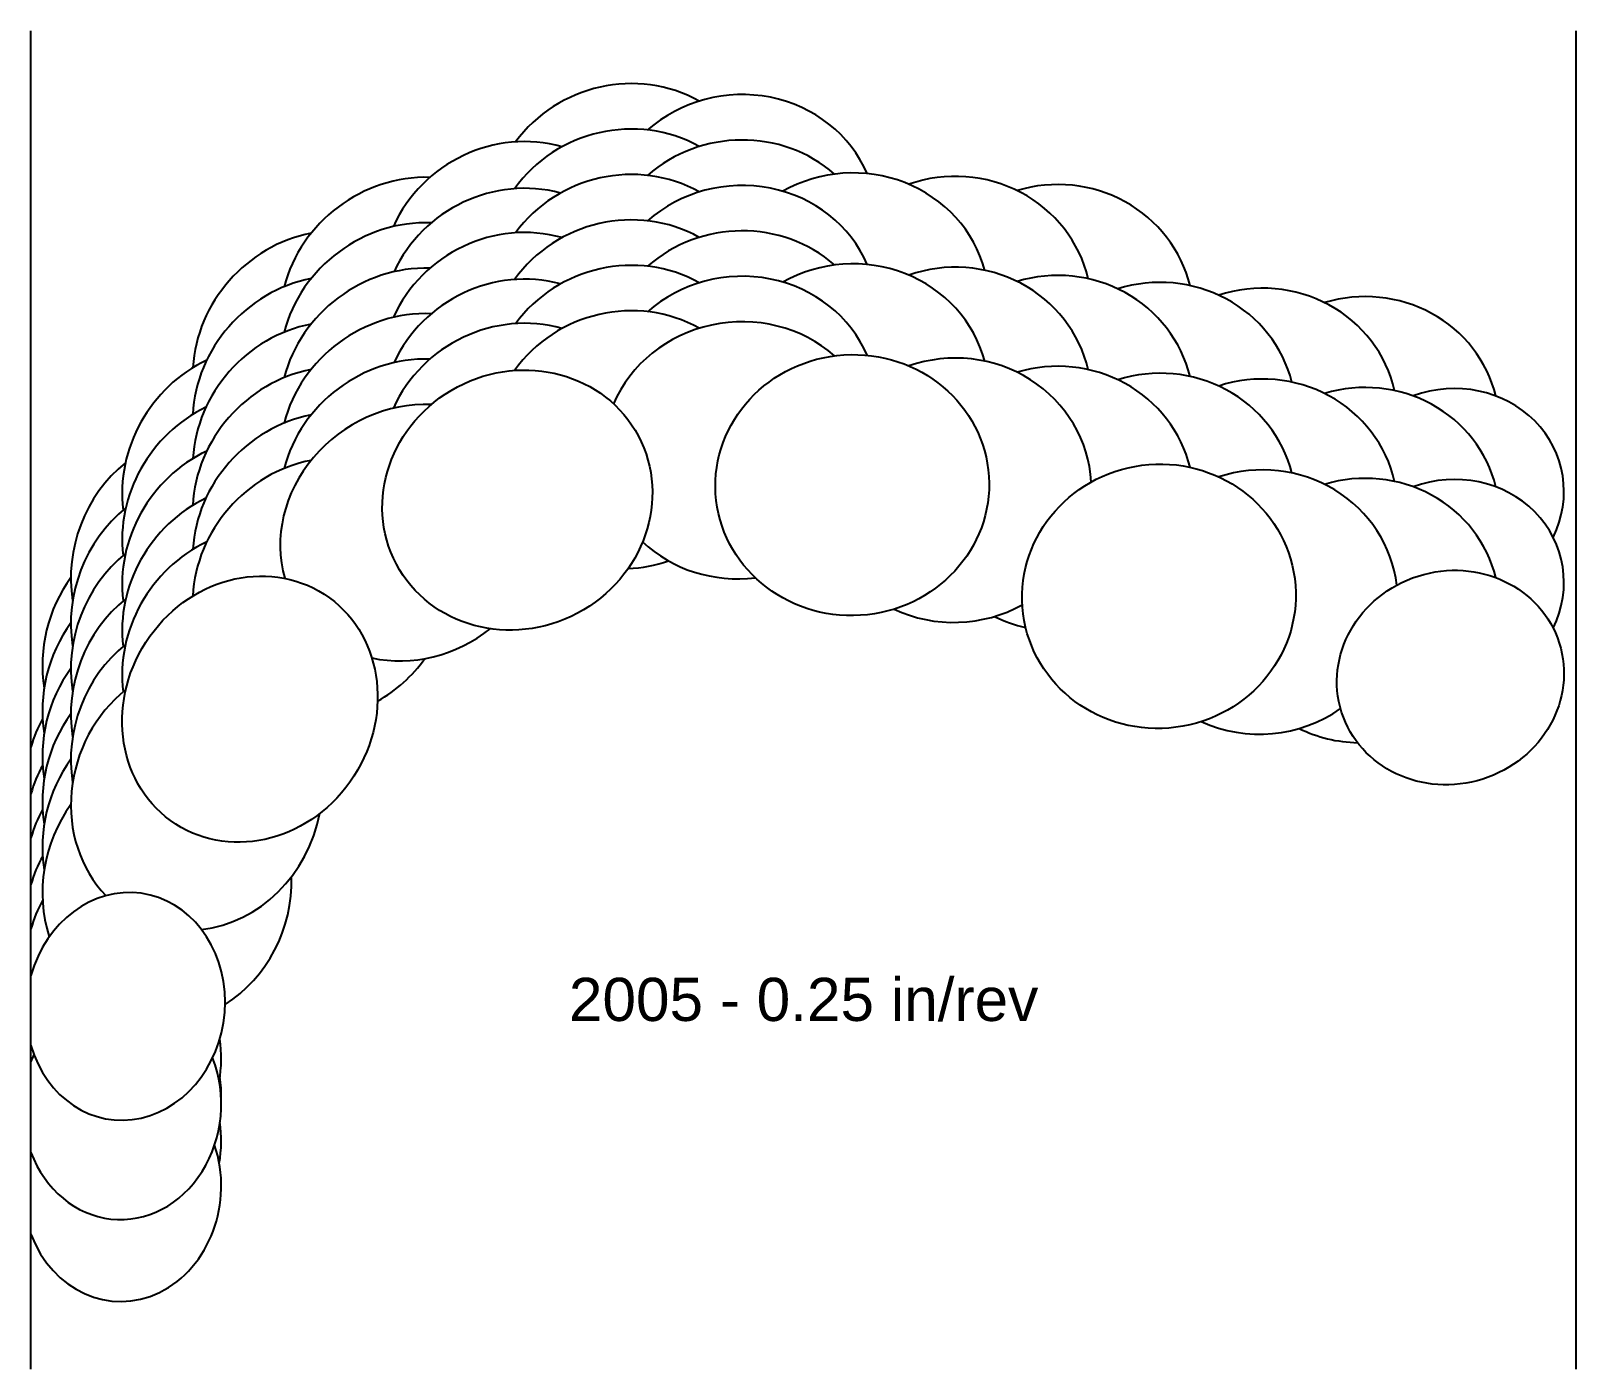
# Model space of a CAD drawing. Header units: inches. Extents: x -4.25 to 0, y -2.57 to 1.11.
import ezdxf
from ezdxf.enums import TextEntityAlignment as Align

# ---------------------------------------------------------------- set-up
doc = ezdxf.new("R2010")
doc.units = ezdxf.units.IN
doc.header["$MEASUREMENT"] = 0
for name, color, linetype, true_color in [('Blade_1', 30, 'Continuous', 0xff7f00), ('Blade_2', 7, 'Continuous', 0xcccc00), ('Blade_3', 7, 'Continuous', 0x00cc00), ('Blade_4', 7, 'Continuous', 0x00cccc), ('Blade_5', 7, 'Continuous', 0x0066cc), ('Blade_6', 190, 'Continuous', 0x7f00ff)]:
    doc.layers.add(name, color=color, linetype=linetype, true_color=true_color)
doc.layers.add('Gage_Line', color=7, linetype='Continuous')
doc.styles.get("Standard").update_dxf_attribs({"font": 'arial.ttf'})

msp = doc.modelspace()

# ---------------------------------------------------------------- linework, layer by layer
at = {"layer": 'Blade_1'}
for centre, major_axis, ratio, start_param, end_param in [((-1.9912, 0.3634), (0.3757, 0.0239), 0.953524, 6.472776, 8.324368), ((-2.9122, 0.3222), (0.3327, 0.1763), 0.935825, 7.06804, 8.542884), ((-1.9912, 0.1134), (0.3757, 0.0239), 0.953524, 6.472776, 8.324368), ((-2.9122, 0.0722), (0.3327, 0.1763), 0.935825, 7.06804, 8.542884), ((-1.1478, 0.0575), (0.3734, 0.0486), 0.965339, 6.397388, 8.034412), ((-1.1478, -0.1925), (0.3734, 0.0486), 0.965339, 6.397388, 8.034412), ((-0.3461, -0.1661), (0.2993, 0.095), 0.933395, 5.557196, 7.899149), ((-3.6478, -0.2531), (0.2041, 0.3164), 0.903668, 7.254367, 8.594441), ((-0.3461, -0.4161), (0.2993, 0.095), 0.933395, 5.557196, 7.899149), ((-3.6478, -0.5031), (0.2041, 0.3164), 0.903668, 7.254367, 8.594441), ((-3.9896, -1.0709), (0.0423, 0.3111), 0.868952, 1.139922, 1.413361), ((-3.9896, -1.3209), (0.0423, 0.3111), 0.868952, 7.423107, 7.696546), ((-3.9896, -1.5709), (0.0423, 0.3111), 0.868952, 2.038519, 7.696546)]:
    msp.add_ellipse(centre, major_axis=major_axis, ratio=ratio, start_param=start_param, end_param=end_param, dxfattribs=at)
for centre, major_axis, ratio in [((-2.9122, -0.1778), (0.3327, 0.1763), 0.935825), ((-1.9912, -0.1366), (0.3757, 0.0239), 0.953524), ((-1.1478, -0.4425), (0.3734, 0.0486), 0.965339), ((-3.6478, -0.7531), (0.2041, 0.3164), 0.903668), ((-0.3461, -0.6661), (0.2993, 0.095), 0.933395)]:
    msp.add_ellipse(centre, major_axis=major_axis, ratio=ratio, dxfattribs=at)
at = {"layer": 'Blade_2'}
for centre, major_axis, ratio, start_param, end_param in [((-2.2996, 0.4592), (0.3733, 0.0488), 0.938687, 6.970267, 8.4759), ((-2.2996, 0.2092), (0.3733, 0.0488), 0.938687, 6.970267, 8.4759), ((-3.2003, 0.2325), (0.3045, 0.2214), 0.902295, 7.131375, 8.599252), ((-3.2003, -0.0175), (0.3045, 0.2214), 0.902295, 7.131375, 8.599252), ((-2.2996, -0.0408), (0.3733, 0.0488), 0.938687, 6.970267, 8.916004), ((-3.2003, -0.2675), (0.3045, 0.2214), 0.902295, 7.131375, 9.110434), ((-3.7941, -0.4906), (0.1441, 0.3478), 0.904649, 7.310782, 8.452816), ((-2.2996, -0.0408), (0.3733, 0.0488), 0.938687, 3.796903, 4.702283), ((-3.7941, -0.7406), (0.1441, 0.3478), 0.904649, 7.310782, 8.452816), ((-3.2003, -0.2675), (0.3045, 0.2214), 0.902295, 3.818739, 4.758854), ((-3.7941, -0.9906), (0.1441, 0.3478), 0.904649, 7.310782, 9.048682), ((-3.7941, -0.9906), (0.1441, 0.3478), 0.904649, 3.609974, 4.938816), ((-3.9996, -1.8437), (0.0154, 0.3136), 0.869131, 1.148546, 1.217452), ((-3.9996, -1.8437), (0.0154, 0.3136), 0.869131, 2.037067, 5.187515)]:
    msp.add_ellipse(centre, major_axis=major_axis, ratio=ratio, start_param=start_param, end_param=end_param, dxfattribs=at)
at = {"layer": 'Blade_3'}
for centre, major_axis, ratio, start_param, end_param in [((-2.6114, 0.4882), (0.3609, 0.1073), 0.937128, 7.021066, 8.549929), ((-1.7096, 0.3493), (0.3751, 0.0327), 0.965662, 6.420353, 8.110968), ((-2.6114, 0.2382), (0.3609, 0.1073), 0.937128, 7.021066, 8.549929), ((-1.7096, 0.0993), (0.3751, 0.0327), 0.965662, 6.420353, 8.110968), ((-3.4474, 0.0784), (0.2581, 0.2741), 0.902767, 7.179673, 8.614766), ((-2.6114, -0.0118), (0.3609, 0.1073), 0.937128, 7.021066, 8.549929), ((-0.8671, 0.0416), (0.371, 0.0639), 0.964898, 6.333869, 8.003837), ((-1.7096, -0.1507), (0.3751, 0.0327), 0.965662, 6.255615, 8.110968), ((-3.4474, -0.1716), (0.2581, 0.2741), 0.902767, 7.179673, 8.614766), ((-0.8671, -0.2084), (0.371, 0.0639), 0.964898, 6.333869, 8.003837), ((-3.4474, -0.4216), (0.2581, 0.2741), 0.902767, 7.179673, 8.614766), ((-0.8671, -0.4584), (0.371, 0.0639), 0.964898, 6.235274, 8.003837), ((-2.6114, -0.0118), (0.3609, 0.1073), 0.937128, 4.45047, 4.752913), ((-1.7096, -0.1507), (0.3751, 0.0327), 0.965662, 4.170046, 5.145417), ((-3.8757, -0.7415), (0.0834, 0.3671), 0.905358, 7.410653, 8.267485), ((-3.4474, -0.4216), (0.2581, 0.2741), 0.902767, 4.38322, 4.852823), ((-0.8671, -0.4584), (0.371, 0.0639), 0.964898, 4.095149, 5.169079), ((-3.8757, -0.9915), (0.0834, 0.3671), 0.905358, 7.410653, 8.267485), ((-3.8757, -1.2415), (0.0834, 0.3671), 0.905358, 7.410653, 8.432777), ((-3.8757, -1.2415), (0.0834, 0.3671), 0.905358, 3.872032, 4.988038), ((-3.9996, -1.819), (0.0154, 0.3136), 0.869129, 4.730382, 4.929018), ((-3.9996, -2.069), (0.0154, 0.3136), 0.869129, 2.037242, 5.135768)]:
    msp.add_ellipse(centre, major_axis=major_axis, ratio=ratio, start_param=start_param, end_param=end_param, dxfattribs=at)
at = {"layer": 'Blade_4'}
for centre, major_axis, ratio, start_param, end_param in [((-2.9122, 0.4507), (0.3327, 0.1763), 0.935824, 7.056105, 8.554448), ((-2.9122, 0.2007), (0.3327, 0.1763), 0.935824, 7.056105, 8.554448), ((-2.9122, -0.0493), (0.3327, 0.1763), 0.935824, 7.056105, 8.554448), ((-3.6478, -0.1247), (0.2041, 0.3164), 0.903667, 7.247947, 8.603239), ((-3.6478, -0.3747), (0.2041, 0.3164), 0.903667, 7.247947, 8.603239), ((-3.6478, -0.6247), (0.2041, 0.3164), 0.903667, 7.247947, 8.603239), ((-3.9896, -0.9424), (0.0423, 0.3111), 0.868949, 1.141099, 1.41332), ((-3.9896, -1.1924), (0.0423, 0.3111), 0.868949, 1.141099, 1.41332), ((-3.9896, -1.4424), (0.0423, 0.3111), 0.868949, 1.141099, 1.41332)]:
    msp.add_ellipse(centre, major_axis=major_axis, ratio=ratio, start_param=start_param, end_param=end_param, dxfattribs=at)
at = {"layer": 'Blade_5'}
for centre, major_axis, ratio, start_param, end_param in [((-2.2996, 0.5842), (0.3733, 0.0488), 0.938687, 6.540718, 8.4759), ((-3.2003, 0.3575), (0.3045, 0.2214), 0.902295, 7.142106, 8.599252), ((-2.2996, 0.3342), (0.3733, 0.0488), 0.938687, 6.540718, 8.4759), ((-1.4287, 0.3267), (0.3745, 0.0391), 0.965548, 6.413506, 8.047963), ((-3.2003, 0.1075), (0.3045, 0.2214), 0.902295, 7.142106, 8.599252), ((-2.2996, 0.0842), (0.3733, 0.0488), 0.938687, 6.540718, 8.4759), ((-1.4287, 0.0767), (0.3745, 0.0391), 0.965548, 6.413506, 8.047963), ((-0.5866, 0.0183), (0.3649, 0.0928), 0.963682, 6.276808, 7.898144), ((-3.2003, -0.1425), (0.3045, 0.2214), 0.902295, 7.142106, 8.599252), ((-1.4287, -0.1733), (0.3745, 0.0391), 0.965548, 6.413506, 8.047963), ((-0.5866, -0.2317), (0.3649, 0.0928), 0.963682, 6.276808, 7.898144), ((-3.7941, -0.3656), (0.1441, 0.3478), 0.904649, 7.314132, 8.452816), ((-0.5866, -0.4817), (0.3649, 0.0928), 0.963682, 6.276808, 7.898144), ((-3.7941, -0.6156), (0.1441, 0.3478), 0.904649, 7.314132, 8.452816), ((-1.4287, -0.1733), (0.3745, 0.0391), 0.965548, 4.137975, 4.382397), ((-3.7941, -0.8656), (0.1441, 0.3478), 0.904649, 7.314132, 8.452816), ((-0.5866, -0.4817), (0.3649, 0.0928), 0.963682, 3.986661, 4.432821), ((-3.9996, -1.7187), (0.0154, 0.3136), 0.869131, 4.56839, 4.940647)]:
    msp.add_ellipse(centre, major_axis=major_axis, ratio=ratio, start_param=start_param, end_param=end_param, dxfattribs=at)
at = {"layer": 'Blade_6'}
for centre, major_axis, ratio, start_param, end_param in [((-2.6114, 0.6132), (0.3609, 0.1073), 0.937128, 7.021066, 8.537662), ((-2.6114, 0.3632), (0.3609, 0.1073), 0.937128, 7.021066, 8.537662), ((-3.4474, 0.2034), (0.2581, 0.2741), 0.902767, 7.179673, 8.604788), ((-2.6114, 0.1132), (0.3609, 0.1073), 0.937128, 7.021066, 8.537662), ((-3.4474, -0.0466), (0.2581, 0.2741), 0.902767, 7.179673, 8.604788), ((-3.4474, -0.2966), (0.2581, 0.2741), 0.902767, 7.179673, 8.604788), ((-3.8757, -0.6165), (0.0834, 0.3671), 0.905358, 7.410653, 8.267485), ((-3.8757, -0.8665), (0.0834, 0.3671), 0.905358, 7.410653, 8.267485), ((-3.8757, -1.1165), (0.0834, 0.3671), 0.905358, 7.410653, 8.267485), ((-3.9996, -1.944), (0.0154, 0.3136), 0.869129, 4.56839, 4.929018)]:
    msp.add_ellipse(centre, major_axis=major_axis, ratio=ratio, start_param=start_param, end_param=end_param, dxfattribs=at)
at = {"layer": 'Gage_Line'}
for p, q in [((-4.25, -2.569), (-4.25, 1.1132)), ((0, -2.569), (0, 1.1132))]:
    msp.add_line(p, q, dxfattribs=at)

# ---------------------------------------------------------------- texts
msp.add_text('2005 - 0.25 in/rev', height=0.11875).set_placement((-2.125, -1.5517), align=Align.MIDDLE_CENTER)

doc.saveas('drawing.dxf')
